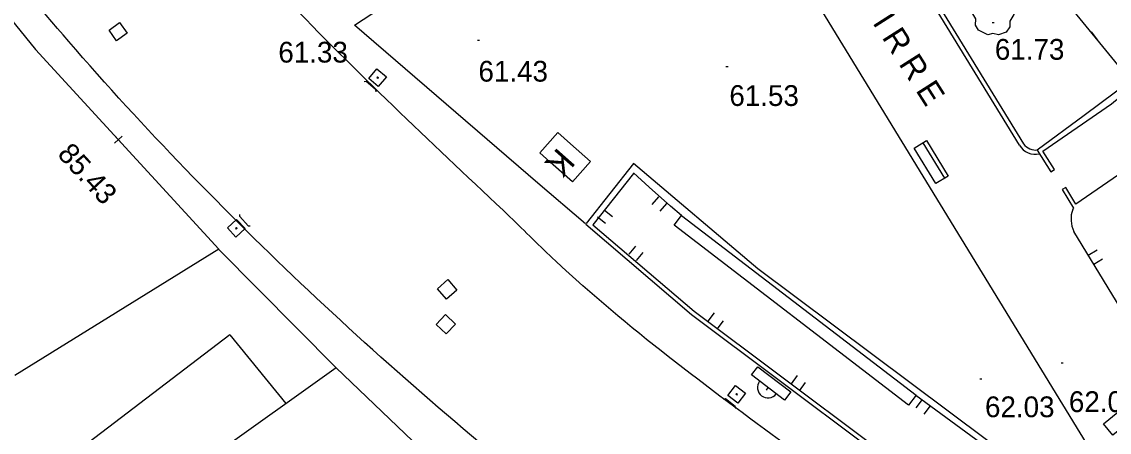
# Model space of a CAD drawing. Extents: x 506500 to 506851, y 4789550 to 4789800.
# Drawn here: x 506572.9 to 506625.3, y 4789704.6 to 4789724.3 of the extents above; entities that cross this region are included whole.
import ezdxf

# ---------------------------------------------------------------- set-up
doc = ezdxf.new("R2010")
doc.units = 0
for name, color, linetype in [('Arbol-SerJar', 7, 'Continuous'), ('Arqueta saneamiento-SerSan', 7, 'Continuous'), ('Banco-UrbMob', 7, 'Continuous'), ('Bordillo-UrbAce', 7, 'Continuous'), ('Calles de 2 orden 1_500-TopCal', 7, 'Continuous'), ('cota de alero-AltAlt', 7, 'Continuous'), ('cota punto 1_500 altimetria-AltAlt', 7, 'Continuous'), ('Entrada en finca-UrbEdi', 7, 'Continuous'), ('Escalera publica-UrbAce', 7, 'Continuous'), ('Fachada-UrbEdi', 7, 'Continuous'), ('Fuente 1_500-UrbMob', 7, 'Continuous'), ('Kiosko-UrbMob', 7, 'Continuous'), ('Muro-UrbCer', 7, 'Continuous'), ('punto 1_500 altimetria-AltAlt', 7, 'Continuous'), ('punto alero-AltAlt', 7, 'Continuous'), ('punto umbral-AltAlt', 7, 'Continuous'), ('Sumidero-SerSan', 7, 'Continuous')]:
    doc.layers.add(name, color=color, linetype=linetype)

msp = doc.modelspace()

# ---------------------------------------------------------------- linework, layer by layer
at = {"layer": 'Arbol-SerJar'}
msp.add_lwpolyline([(506619.453, 4789723.697), (506618.999, 4789723.909), (506618.858, 4789724.163), (506618.868, 4789724.461), (506618.731, 4789724.702), (506618.735, 4789724.977), (506618.951, 4789725.237), (506619.27, 4789725.337), (506619.435, 4789725.556), (506619.692, 4789725.639), (506619.978, 4789725.574), (506620.173, 4789725.347), (506620.454, 4789725.265), (506620.667, 4789724.98), (506620.691, 4789724.667), (506620.503, 4789724.352), (506620.503, 4789724.084), (506620.321, 4789723.823), (506619.959, 4789723.689), (506619.682, 4789723.752), (506619.453, 4789723.697)], dxfattribs=at)
at = {"layer": 'Arqueta saneamiento-SerSan'}
for points in [[(506578.012, 4789723.77), (506577.502, 4789723.41), (506577.142, 4789723.92), (506577.652, 4789724.28)], [(506593.889, 4789711.404), (506593.386, 4789710.969), (506592.951, 4789711.472), (506593.454, 4789711.907)], [(506593.823, 4789709.771), (506593.363, 4789709.291), (506592.883, 4789709.751), (506593.343, 4789710.231)]]:
    msp.add_lwpolyline(points, close=True, dxfattribs=at)
at = {"layer": 'Banco-UrbMob'}
msp.add_line((506616.324, 4789718.495), (506617.364, 4789716.787), dxfattribs=at)
for points in [[(506615.897, 4789718.235), (506616.495, 4789718.599), (506617.535, 4789716.891), (506616.937, 4789716.527)], [(506626.569, 4789706.232), (506627.012, 4789705.69), (506625.465, 4789704.423), (506625.021, 4789704.965)]]:
    msp.add_lwpolyline(points, close=True, dxfattribs=at)
at = {"layer": 'Bordillo-UrbAce'}
for p, q in [((506582.433, 4789713.351), (506588.073, 4789707.661)), ((506582.959, 4789709.247), (506585.644, 4789705.947))]:
    msp.add_line(p, q, dxfattribs=at)
for points in [[(506597.787, 4789716.557), (506588.953, 4789724.161), (506605.323, 4789734.871), (506608.576, 4789729.553)], [(506608.576, 4789729.553), (506624.892, 4789702.881), (506623.072, 4789701.431), (506608.373, 4789712.421), (506602.383, 4789717.491), (506600.113, 4789714.611)], [(506600.073, 4789714.591), (506597.787, 4789716.557)], [(506582.959, 4789709.247), (506573.069, 4789701.709)]]:
    msp.add_lwpolyline(points, dxfattribs=at)
for points in [[(506596.442, 4789714.937), (506585.973, 4789725.101), (506582.303, 4789729.061), (506574.154, 4789738.911)], [(506619.042, 4789686.821), (506611.152, 4789691.871), (506599.473, 4789700.401), (506586.743, 4789711.381), (506575.203, 4789723.371), (506566.784, 4789733.702)], [(506609.778, 4789703.911), (506598.633, 4789712.811), (506596.442, 4789714.937)]]:
    msp.add_spline(points, degree=3, dxfattribs=at)
at = {"layer": 'Entrada en finca-UrbEdi'}
msp.add_line((506624.42, 4789723.834), (506624.731, 4789723.443), dxfattribs=at)
at = {"layer": 'Escalera publica-UrbAce'}
msp.add_lwpolyline([(506615.623, 4789705.871), (506604.343, 4789714.531), (506604.703, 4789715.001), (506615.993, 4789706.341)], close=True, dxfattribs=at)
at = {"layer": 'Fachada-UrbEdi'}
msp.add_line((506588.073, 4789707.661), (506575.493, 4789698.682), dxfattribs=at)
for points in [[(506565.466, 4789733.023), (506573.603, 4789722.982), (506582.433, 4789713.381), (506572.612, 4789707.299)], [(506639.927, 4789717.428), (506633.713, 4789712.48), (506621.057, 4789727.943)], [(506599.032, 4789697.911), (506593.227, 4789702.74), (506588.073, 4789707.661)]]:
    msp.add_lwpolyline(points, dxfattribs=at)
at = {"layer": 'Fuente 1_500-UrbMob'}
msp.add_line((506608.859, 4789706.712), (506608.768, 4789706.593), dxfattribs=at)
msp.add_lwpolyline([(506608.063, 4789707.318), (506608.366, 4789707.716), (506609.957, 4789706.504), (506609.655, 4789706.106)], close=True, dxfattribs=at)
msp.add_arc((506608.859, 4789706.712), 0.5, 142.7028, 322.7028, dxfattribs=at)
at = {"layer": 'Kiosko-UrbMob'}
for points in [[(506598.519, 4789717.439), (506597.88, 4789718.007), (506598.75, 4789718.987)], [(506598.75, 4789718.987), (506599.356, 4789718.448)], [(506599.356, 4789718.448), (506600.323, 4789717.59), (506599.454, 4789716.611), (506598.519, 4789717.439)]]:
    msp.add_lwpolyline(points, dxfattribs=at)
at = {"layer": 'Muro-UrbCer'}
for p, q in [((506603.285, 4789715.53), (506603.615, 4789715.9)), ((506601.383, 4789714.931), (506600.993, 4789715.241)), ((506603.669, 4789715.201), (506603.999, 4789715.571)), ((506601.045, 4789714.611), (506600.655, 4789714.921)), ((506602.487, 4789713.516), (506602.167, 4789713.136)), ((506602.839, 4789713.214), (506602.519, 4789712.834)), ((506624.283, 4789713.081), (506624.713, 4789713.341)), ((506624.543, 4789712.651), (506624.973, 4789712.911)), ((506606.271, 4789710.307), (506605.971, 4789709.907)), ((506606.699, 4789709.922), (506606.399, 4789709.522)), ((506610.271, 4789707.288), (506609.971, 4789706.888)), ((506610.657, 4789706.96), (506610.357, 4789706.56)), ((506615.996, 4789705.733), (506616.296, 4789706.133)), ((506616.382, 4789705.433), (506616.682, 4789705.833))]:
    msp.add_line(p, q, dxfattribs=at)
for points in [[(506620.967, 4789718.377), (506616.569, 4789725.57), (506615.117, 4789727.944)], [(506615.392, 4789727.878), (506616.74, 4789725.674), (506621.164, 4789718.439)], [(506626.338, 4789721.491), (506624.082, 4789719.812), (506621.826, 4789718.133), (506622.483, 4789717.091), (506622.653, 4789717.201), (506622.095, 4789718.085), (506625.403, 4789720.37), (506626.505, 4789721.287)], [(506628.4, 4789718.9), (506627.298, 4789717.998), (506625.484, 4789716.772), (506623.688, 4789715.542), (506623.193, 4789716.341), (506623.023, 4789716.241), (506623.568, 4789715.352)], [(506602.393, 4789717.021), (506600.433, 4789714.541)], [(506604.699, 4789714.997), (506604.163, 4789715.451), (506603.143, 4789716.361), (506602.383, 4789717.051)], [(506623.568, 4789715.352), (506623.538, 4789715.3), (506623.463, 4789715.021), (506623.452, 4789714.739), (506623.488, 4789714.486), (506623.58, 4789714.232)], [(506600.086, 4789714.577), (506605.183, 4789710.221), (506617.913, 4789700.691)], [(506600.433, 4789714.541), (506605.313, 4789710.381), (506618.033, 4789700.851)], [(506628.323, 4789706.461), (506623.58, 4789714.232)], [(506622.537, 4789701.52), (506615.986, 4789706.334)]]:
    msp.add_lwpolyline(points, dxfattribs=at)
for centre, radius, start, end in [((506621.746, 4789718.855), 0.914, 211.5188, 281.9164), ((506621.768, 4789718.918), 0.771, 218.3694, 276.0251)]:
    msp.add_arc(centre, radius, start, end, dxfattribs=at)
at = {"layer": 'punto 1_500 altimetria-AltAlt'}
for p, q in [((506619.65, 4789724.293), (506619.75, 4789724.293)), ((506594.874, 4789723.44), (506594.974, 4789723.44)), ((506606.841, 4789722.16), (506606.941, 4789722.16)), ((506622.979, 4789707.894), (506623.079, 4789707.894)), ((506619.057, 4789707.124), (506619.157, 4789707.124))]:
    msp.add_line(p, q, dxfattribs=at)
at = {"layer": 'punto alero-AltAlt'}
for p, q in [((506577.402, 4789718.479), (506577.772, 4789718.817)), ((506577.418, 4789718.833), (506577.756, 4789718.463))]:
    msp.add_line(p, q, dxfattribs=at)
at = {"layer": 'punto umbral-AltAlt'}
msp.add_line((506624.42, 4789723.834), (506624.731, 4789723.443), dxfattribs=at)
at = {"layer": 'Sumidero-SerSan'}
for p, q in [((506590.106, 4789721.596), (506590.03, 4789721.661)), ((506590.1, 4789721.667), (506590.036, 4789721.59)), ((506589.516, 4789721.44), (506589.416, 4789721.431)), ((506589.975, 4789721.053), (506589.516, 4789721.44)), ((506589.975, 4789721.053), (506589.984, 4789720.953)), ((506583.433, 4789714.94), (506583.438, 4789715.04)), ((506583.433, 4789714.94), (506583.838, 4789714.497)), ((506583.229, 4789714.348), (506583.303, 4789714.415)), ((506583.232, 4789714.418), (506583.3, 4789714.344)), ((506583.838, 4789714.497), (506583.938, 4789714.492)), ((506607.393, 4789706.352), (506607.314, 4789706.414)), ((506607.384, 4789706.422), (506607.323, 4789706.343)), ((506606.81, 4789706.172), (506606.71, 4789706.159)), ((506607.284, 4789705.804), (506606.81, 4789706.172)), ((506607.284, 4789705.804), (506607.297, 4789705.704))]:
    msp.add_line(p, q, dxfattribs=at)
for points in [[(506590.49, 4789721.665), (506590.104, 4789721.206), (506589.645, 4789721.593), (506590.032, 4789722.051)], [(506582.842, 4789714.4), (506583.285, 4789714.805), (506583.69, 4789714.362), (506583.247, 4789713.957)], [(506607.774, 4789706.436), (506607.407, 4789705.962), (506606.932, 4789706.33), (506607.3, 4789706.804)]]:
    msp.add_lwpolyline(points, close=True, dxfattribs=at)

# ---------------------------------------------------------------- texts
at = {"layer": 'Calles de 2 orden 1_500-TopCal'}
msp.add_text('C A L L E   M A R I A   A G U I R R E - A G U I R R E', height=1.12999, rotation=302.5124, dxfattribs=at).set_placement((506597.351, 4789750.196))
at = {"layer": 'cota de alero-AltAlt'}
msp.add_text('85.43', height=1, rotation=312.4336, dxfattribs=at).set_placement((506574.611, 4789717.911))
at = {"layer": 'cota punto 1_500 altimetria-AltAlt'}
for s, p in [('61.33', (506585.291, 4789722.357)), ('61.73', (506619.785, 4789722.493)), ('61.43', (506594.924, 4789721.44)), ('61.53', (506607.003, 4789720.268)), ('62.03', (506619.31, 4789705.284)), ('62.07', (506623.349, 4789705.532))]:
    msp.add_text(s, height=1, rotation=359.9988, dxfattribs=at).set_placement(p)
at = {"layer": 'Kiosko-UrbMob'}
msp.add_text('K', height=1.187, rotation=228.4555, dxfattribs=at).set_placement((506598.763, 4789718.311))

doc.saveas('drawing.dxf')
